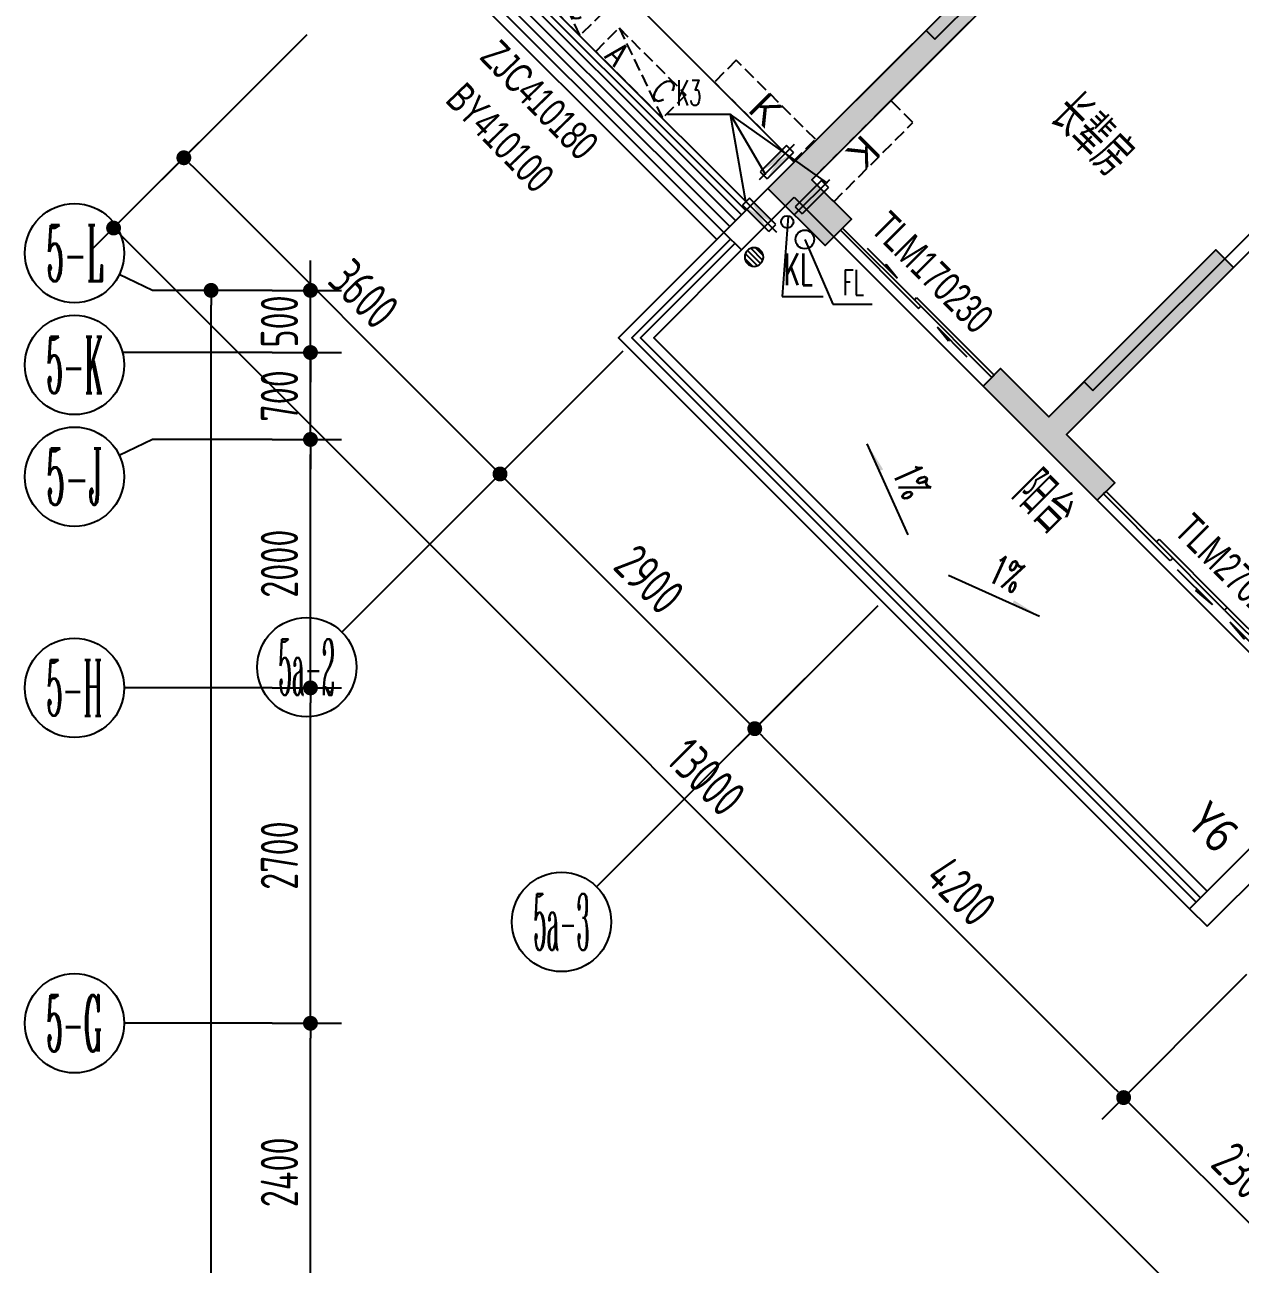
# Model space of a CAD drawing. Header units: millimetres. Extents: x -235126 to 312941, y -228449 to 114042.
# Drawn here: x -117237 to -107452, y -142876 to -132898 of the extents above; entities that cross this region are included whole.
import ezdxf
from ezdxf.enums import TextEntityAlignment as Align
from ezdxf.lldxf.tags import DXFTag

# ---------------------------------------------------------------- set-up
doc = ezdxf.new("R2010")
doc.units = ezdxf.units.MM
doc.header["$LTSCALE"] = 800
doc.linetypes.add('DASH', pattern=[0.35, 0.25, -0.1])
doc.layers.get('DEFPOINTS').update_dxf_attribs({"color": 250})
for name, color, linetype in [('_WALL', 6, 'Continuous'), ('_景森-地漏', 7, 'Continuous'), ('_景森-废水立管', 4, 'Continuous'), ('_景森-空调冷凝立管', 116, 'Continuous'), ('AXIS', 3, 'Continuous'), ('AXIS_TEXT', 7, 'Continuous'), ('DIM_LEAD', 3, 'Continuous'), ('f景森a-房名', 61, 'Continuous'), ('f景森a-符号', 125, 'Continuous'), ('j景森a-金属挂石', 30, 'Continuous'), ('k景森a-看线', 1, 'Continuous'), ('k景森a-空调', 15, 'Continuous'), ('l景森a-栏杆', 54, 'Continuous'), ('m景森a-门窗', 2, 'Continuous'), ('m景森a-门窗编号', 51, 'Continuous'), ('PUB_TEXT', 7, 'Continuous'), ('s景森a-索引', 123, 'Continuous'), ('TEXT', 7, 'Continuous'), ('t景森a-砼', 6, 'Continuous'), ('WALL', 4, 'Continuous'), ('WINDOW', 2, 'Continuous'), ('暖通意见', 90, 'Continuous'), ('留孔', 1, 'Continuous')]:
    doc.layers.add(name, color=color, linetype=linetype)
doc.styles.add('_TCH_AXIS', font='COMPLEX', dxfattribs={"width": 0.8, "bigfont": 'HZTXT'})
doc.styles.add('_TCH_DIM', font='TXT', dxfattribs={"width": 0.65, "bigfont": 'HZTXT'})
doc.styles.add('COMPLEX', font='COMPLEX')
doc.styles.add('DIM_FONT', font='simplex_.ttf', dxfattribs={"width": 0.7, "bigfont": 'GBCBIG'})
doc.styles.get("Standard").update_dxf_attribs({"font": 'arial.ttf'})
doc.styles.add('TSSD_REIN_T3', font='TSSDENG', dxfattribs={"width": 0.7, "bigfont": 'HZTXT'})
doc.styles.add('景森-黑体', font='')
doc.styles.add('景森尺寸字体', font='景森细字型.SHX', dxfattribs={"width": 0.7, "bigfont": '景森汉字.shx'})
doc.styles.add('景森细字体', font='景森细字型.SHX', dxfattribs={"width": 0.85, "bigfont": '景森汉字.shx'})
doc.styles.get('景森-黑体').set_extended_font_data('Microsoft YaHei')
tags = doc.linetypes.add('HIDDEN2', pattern=[0.1875, 0.125, -0.0625]).pattern_tags.tags
tags[6:7] = [DXFTag(74, 4), DXFTag(75, 0), DXFTag(340, '0'), DXFTag(46, 1.0), DXFTag(50, 0.0), DXFTag(44, 0.0), DXFTag(45, 0.0)]
tags[4:5] = [DXFTag(74, 4), DXFTag(75, 0), DXFTag(340, '0'), DXFTag(46, 1.0), DXFTag(50, 0.0), DXFTag(44, 0.0), DXFTag(45, 0.0)]
doc.dimstyles.new('_TCH_ARCH&&100', dxfattribs={"dimtxt": 300, "dimasz": 120, "dimexe": 250, "dimexo": 0, "dimgap": 100, "dimtad": 1, "dimdec": 0, "dimzin": 0, "dimdsep": 46, "dimtxsty": 'TSSD_REIN_T3', "dimblk": 'DOT', "dimcen": 0.09, "dimclrt": 7, "dimazin": 2, "dimtfac": 1, "dimtdec": 0, "dimtix": 1, "dimtmove": 2, "dimatfit": 3, "dimtolj": 1, "dimtzin": 0, "dimarcsym": 0})

# ---------------------------------------------------------------- blocks, each defined once
blk = doc.blocks.new('景森门窗编号01')
at = {"layer": 'm景森a-门窗编号', "style": '景森尺寸字体', "width": 0.7}
blk.add_attdef('门窗编号', text='', height=2.4, dxfattribs=at).set_placement((0, 0), align=Align.MIDDLE)
blk = doc.blocks.new('dilou')
at = {"color": 7, "linetype": 'Continuous'}
for p, q in [((-148, 25), (-25, 148)), ((-140, -54), (54, 140)), ((-106, -106), (106, 106)), ((-54, -140), (140, 54)), ((25, -148), (148, -25))]:
    blk.add_line(p, q, dxfattribs=at)
blk.add_circle((0, 0), 150, dxfattribs=at)
blk = doc.blocks.new('A$C6474651F')
at = {"layer": '留孔'}
blk.add_line((40, 0), (40, 400), dxfattribs=at)
at = {"layer": '留孔', "linetype": 'HIDDEN2', "ltscale": 0.5}
for p, q in [((0, 50), (0, 350)), ((0, 350), (80, 350)), ((80, 50), (80, 350)), ((80, 50), (0, 50))]:
    blk.add_line(p, q, dxfattribs=at)
blk.add_solid([(80, 50), (80, 350), (0, 350), (0, 50)], dxfattribs=at)
blk = doc.blocks.new('景森-挂式空调-01')
at = {"layer": 'k景森a-空调', "linetype": 'DASH', "ltscale": 0.5}
blk.add_lwpolyline([(-550, 0), (-550, 250), (350, 250), (350, 0)], close=True, dxfattribs=at)
at = {"layer": 'k景森a-空调', "text_generation_flag": 4}
blk.add_text('K', height=225, rotation=180, dxfattribs=at).set_placement((4.6, 23.7))
blk = doc.blocks.new('rgg')
at = {"layer": '暖通意见', "linetype": 'DASH', "ltscale": 0.5}
blk.add_line((0, 267), (760, 0), dxfattribs=at)
blk.add_lwpolyline([(0, 0), (0, 267), (760, 267), (760, 0)], close=True, dxfattribs=at)
at = {"layer": '暖通意见', "style": 'DIM_FONT', "width": 0.8}
for s, p in [('A', (197.2, 109.7)), ('C', (679.8, 162.5))]:
    blk.add_text(s, height=192, dxfattribs=at).set_placement(p, align=Align.MIDDLE_RIGHT)
blk = doc.blocks.new('$DorLib2D$00000131')
at = {"color": 0, "linetype": 'Continuous'}
for p, q in [((0.15, 0.125), (0.2319, 0.1973)), ((0.2319, 0.1973), (0.2319, 0.125)), ((-0.5, 0.125), (-0.5, 0)), ((0.0192, 0.125), (-0.5, 0.125)), ((0.0192, 0), (0.0192, 0.125)), ((0.35, 0.125), (0.15, 0.125)), ((-0.5, 0), (0.0192, 0)), ((-0.024, 0), (0.5, 0)), ((-0.024, -0.125), (-0.024, 0)), ((0.5, 0), (0.5, -0.125)), ((-0.35, -0.125), (-0.15, -0.125)), ((-0.2319, -0.1973), (-0.2319, -0.125)), ((-0.15, -0.125), (-0.2319, -0.1973)), ((0.5, -0.125), (-0.024, -0.125))]:
    blk.add_line(p, q, dxfattribs=at)
blk = doc.blocks.new('$DorLib2D$00000138')
at = {"color": 0, "linetype": 'Continuous'}
for p, q in [((-0.2875, 0), (-0.2875, 0.1538)), ((-0.2875, 0.1538), (0, 0.1538)), ((0, 0.1538), (0, 0)), ((0.2875, 0.1538), (0, 0.1538)), ((0.2875, 0), (0.2875, 0.1538)), ((-0.5, -0.1399), (-0.5, 0)), ((-0.5, 0), (-0.2187, 0)), ((0, 0), (-0.2875, 0)), ((-0.2187, 0), (-0.2187, -0.1399)), ((0, 0), (0.2875, 0)), ((0.2187, 0), (0.2187, -0.1399)), ((0.5, 0), (0.2187, 0)), ((0.5, 0), (0.5, -0.1946)), ((0.5, -0.1399), (0.5, 0)), ((-0.2187, -0.1399), (-0.5, -0.1399)), ((0.2187, -0.1399), (0.5, -0.1399)), ((-0.1857, -0.186), (-0.037, -0.186)), ((-0.037, -0.186), (-0.1019, -0.2583)), ((-0.1019, -0.2583), (-0.1019, -0.186)), ((0.1857, -0.186), (0.037, -0.186)), ((0.037, -0.186), (0.1019, -0.2583)), ((0.1019, -0.2583), (0.1019, -0.186))]:
    blk.add_line(p, q, dxfattribs=at)
blk = doc.blocks.new('1T4标准层墙柱布置图')
at = {"layer": 't景森a-砼'}
h = blk.add_hatch(color=8, dxfattribs=at)
h.dxf.hatch_style = 1
h.paths.add_polyline_path([(-126240.1, -13402.6), (-126440.1, -13402.6), (-126440.1, -15602.6), (-125740.1, -15602.6), (-125740.1, -15402.6), (-126240.1, -15402.6)])
h.paths.add_polyline_path([(-130240.1, -12502.6), (-130440.1, -12502.6), (-130440.1, -15602.6), (-129840.1, -15602.6), (-129840.1, -15402.6), (-130240.1, -15402.6)])
h.paths.add_polyline_path([(-147679.8, 2427.2), (-147467.7, 2215.1), (-149589, 93.8), (-149730.4, 235.2), (-148174.8, 1790.8), (-148245.5, 1861.5)])
h.paths.add_polyline_path([(-140608.8, -8886.5), (-138628.9, -6906.6), (-139053.1, -6482.3), (-138911.7, -6340.9), (-138346, -6906.6), (-139142, -7702.6), (-134260.1, -7702.6), (-134260.1, -7902.6), (-139342, -7902.6), (-140467.4, -9027.9)])
h.paths.add_polyline_path([(-141640.1, -10117.9), (-142022.9, -9735), (-142164.4, -9876.4), (-141881.5, -10159.3), (-142871.5, -11149.3), (-142730.1, -11290.7), (-141940.1, -10500.7), (-141640.1, -10500.7)])
h.paths.add_polyline_path([(-135040.1, -26302.6), (-135040.1, -24102.6), (-135240.1, -24102.6), (-135240.1, -25602.6), (-135340.1, -25602.6), (-135340.1, -26302.6)])
h.paths.add_polyline_path([(-148440.1, -26302.6), (-148440.1, -24102.6), (-148240.1, -24102.6), (-148240.1, -25602.6), (-148140.1, -25602.6), (-148140.1, -26302.6)])
h.paths.add_polyline_path([(-141840.1, -14902.6), (-141640.1, -14902.6), (-141640.1, -15702.6), (-146140.1, -15702.6), (-146140.1, -15502.6), (-141840.1, -15502.6)])
h.paths.add_polyline_path([(-145063.5, -47.6), (-144639.2, -471.9), (-144851.4, -684), (-145134.2, -401.2), (-147114.1, -2381.1), (-147255.5, -2239.7)])
h.paths.add_polyline_path([(-138040.1, -17302.6), (-138040.1, -20452.6), (-137840.1, -20452.6), (-137840.1, -17502.6), (-137340.1, -17502.6), (-137340.1, -17302.6)])
h.paths.add_polyline_path([(-133790.1, -17502.6), (-136540.1, -17502.6), (-136540.1, -17302.6), (-133790.1, -17302.6)])
h.paths.add_polyline_path([(-131640.1, -26302.6), (-131640.1, -23052.6), (-131440.1, -23052.6), (-131440.1, -25502.6), (-131340.1, -25502.6), (-131340.1, -26302.6)])
h.paths.add_polyline_path([(-153760.9, -4078.2), (-153973, -3866), (-153407.4, -3300.3), (-153336.6, -3371), (-150508.2, -542.6), (-150366.8, -684)])
h.paths.add_polyline_path([(-149765.8, -8073.3), (-148846.5, -8992.6), (-148705.1, -8851.1), (-149094, -8462.2), (-147750.5, -7118.7), (-147891.9, -6977.3), (-149235.4, -8320.8), (-149624.3, -7931.9)])
h.paths.add_polyline_path([(-133990.1, -19152.6), (-133990.1, -20452.6), (-133790.1, -20452.6), (-133790.1, -19352.6), (-133190.1, -19352.6), (-133190.1, -19152.6)])
h.paths.add_polyline_path([(-142447.2, -2805.4), (-141740.1, -3512.5), (-141881.5, -3653.9), (-142164.4, -3371.1), (-144144.3, -5351), (-144285.7, -5209.5), (-142305.8, -3229.6), (-142588.6, -2946.8)])
h.paths.add_polyline_path([(-149164.7, -4148.9), (-151498.2, -6482.3), (-151038.5, -6941.9), (-150826.4, -6729.8), (-151144.6, -6411.6), (-149023.3, -4290.3)])
h.paths.add_polyline_path([(-132740.1, -7302.6), (-131990.1, -7302.6), (-131990.1, -7502.6), (-132540.1, -7502.6), (-132540.1, -10602.6), (-132740.1, -10602.6)])
h.paths.add_polyline_path([(-132340.1, -13302.6), (-132740.1, -13302.6), (-132740.1, -12502.6), (-132340.1, -12502.6)])
h.paths.add_polyline_path([(-142240.1, -25202.6), (-141240.1, -25202.6), (-141240.1, -25002.6), (-141640.1, -25002.6), (-141640.1, -23052.6), (-141840.1, -23052.6), (-141840.1, -25002.6), (-142240.1, -25002.6)])
h.paths.add_polyline_path([(-137840.1, -25202.6), (-137840.1, -23052.6), (-138040.1, -23052.6), (-138040.1, -25002.6), (-138540.1, -25002.6), (-138540.1, -25202.6)])
h.paths.add_polyline_path([(-145640.1, -25202.6), (-145640.1, -23052.6), (-145440.1, -23052.6), (-145440.1, -25002.6), (-144940.1, -25002.6), (-144940.1, -25202.6)])
h.paths.add_polyline_path([(-151840.1, -26302.6), (-151840.1, -23052.6), (-152040.1, -23052.6), (-152040.1, -25502.6), (-152140.1, -25502.6), (-152140.1, -26302.6)])
h.paths.add_polyline_path([(-146265.6, -11573.5), (-143225, -8532.9), (-143366.4, -8391.5), (-146265.6, -11290.7), (-146795.9, -10760.3), (-146937.3, -10901.7)])
h.paths.add_polyline_path([(-127240.1, -7302.6), (-127240.1, -10602.6), (-127440.1, -10602.6), (-127440.1, -7502.6), (-127940.1, -7502.6), (-127940.1, -7302.6)])
h.paths.add_polyline_path([(-149440.1, -21552.6), (-152040.1, -21552.6), (-152040.1, -22102.6), (-151840.1, -22102.6), (-151840.1, -21752.6), (-149440.1, -21752.6)])
h.paths.add_polyline_path([(-134260.1, -10602.6), (-138820.1, -10602.6), (-138820.1, -10402.6), (-134260.1, -10402.6)])
h.paths.add_polyline_path([(-149690.1, -17502.6), (-146940.1, -17502.6), (-146940.1, -17302.6), (-149690.1, -17302.6)])
h.paths.add_polyline_path([(-149490.1, -19152.6), (-149490.1, -20452.6), (-149690.1, -20452.6), (-149690.1, -19352.6), (-150290.1, -19352.6), (-150290.1, -19152.6)])
h.paths.add_polyline_path([(-131440.1, -22102.6), (-131440.1, -21552.6), (-134040.1, -21552.6), (-134040.1, -21752.6), (-131640.1, -21752.6), (-131640.1, -22102.6)])
h.paths.add_polyline_path([(-123940.1, -15402.6), (-123940.1, -15602.6), (-123440.1, -15602.6), (-123440.1, -13902.6), (-123640.1, -13902.6), (-123640.1, -15402.6)])
h.paths.add_polyline_path([(-145440.1, -17302.6), (-145440.1, -20452.6), (-145640.1, -20452.6), (-145640.1, -17502.6), (-146140.1, -17502.6), (-146140.1, -17302.6)])
h.paths.add_polyline_path([(-139440.1, -15702.6), (-134640.1, -15702.6), (-134640.1, -13102.6), (-135340.1, -13102.6), (-135340.1, -13302.6), (-134840.1, -13302.6), (-134840.1, -15502.6), (-139240.1, -15502.6), (-139240.1, -13302.6), (-138740.1, -13302.6), (-138740.1, -13102.6), (-139440.1, -13102.6)])
h.paths.add_polyline_path([(-119840.1, -8402.6), (-120440.1, -8402.6), (-120440.1, -8602.6), (-120040.1, -8602.6), (-120040.1, -10602.6), (-119840.1, -10602.6)])
h.paths.add_polyline_path([(-122140.1, -7302.6), (-122440.1, -7302.6), (-122440.1, -10602.6), (-122240.1, -10602.6), (-122240.1, -8102.6), (-122140.1, -8102.6)])
h.paths.add_polyline_path([(-119840.1, -11702.6), (-120040.1, -11702.6), (-120040.1, -15002.6), (-119840.1, -15002.6)])
at = {"layer": '_WALL', "linetype": 'ByBlock'}
for points in [[(-149164.7, -4148.9), (-151498.2, -6482.3), (-151038.5, -6941.9), (-150826.4, -6729.8), (-151144.6, -6411.6), (-149023.3, -4290.3), (-149164.7, -4148.9)], [(-149765.8, -8073.3), (-148846.5, -8992.6), (-148705.1, -8851.1), (-149094, -8462.2), (-147750.5, -7118.7), (-147891.9, -6977.3), (-149235.4, -8320.8), (-149624.3, -7931.9), (-149765.8, -8073.3)]]:
    blk.add_lwpolyline(points, dxfattribs=at)
blk = doc.blocks.new('_AXISO')
blk.add_circle((0, 0), 0.5)
at = {"layer": 'AXIS_TEXT', "style": 'COMPLEX', "width": 1.041667}
blk.add_attdef('A', text='', height=0.56, dxfattribs=at).set_placement((-0.25, -0.28), (0.25, -0.28), align=Align.FIT)
blk = doc.blocks.new('_Dot')
at = {"color": 0, "linetype": 'ByBlock', "lineweight": -2}
blk.add_line((-0.5, 0), (-1, 0), dxfattribs=at)
at = {"color": 0, "linetype": 'ByBlock', "const_width": 0.5}
blk.add_lwpolyline([(-0.25, 0, 1), (0.25, 0, 1)], format="xyb", close=True, dxfattribs=at)
blk = doc.blocks.new('*D291')
at = {"layer": 'AXIS', "color": 0, "lineweight": -2, "transparency": 16777216}
for p, q in [((-114966.8, -132978.9), (-116699.3, -134711.3)), ((-116437.6, -134619.4), (-107414.9, -143642.1)), ((-105774.5, -142171.3), (-107506.9, -143903.7))]:
    blk.add_line(p, q, dxfattribs=at)
at = {"layer": 'DEFPOINTS', "color": 0, "transparency": 16777216}
for p in [(-114966.8, -132978.9), (-105774.5, -142171.3), (-107330.1, -143726.9)]:
    blk.add_point(p, dxfattribs=at)
at = {"layer": 'AXIS', "color": 0, "lineweight": -2, "transparency": 16777216, "xscale": 120, "yscale": 120, "zscale": 120}
for p, rotation in [((-116522.5, -134534.5), 134.9999804356231), ((-107330.1, -143726.9), 314.9999804356231)]:
    blk.add_blockref('_Dot', p, dxfattribs=dict(at, rotation=rotation))
at = {"layer": 'AXIS', "color": 7, "transparency": 16777216, "insert": (-111749.5, -138953.9), "char_height": 300, "attachment_point": 5, "rotation": 314.99998, "style": 'TSSD_REIN_T3'}
blk.add_mtext('\\A1;13000', dxfattribs=at)
blk = doc.blocks.new('*D292')
at = {"layer": 'AXIS', "color": 0, "lineweight": -2, "transparency": 16777216}
for p, q in [((-114966.8, -132978.9), (-116133.6, -134145.6)), ((-115871.9, -134053.7), (-113496.1, -136429.6)), ((-112421.3, -135524.5), (-113588, -136691.2))]:
    blk.add_line(p, q, dxfattribs=at)
at = {"layer": 'DEFPOINTS', "color": 0, "transparency": 16777216}
for p in [(-114966.8, -132978.9), (-112421.3, -135524.5), (-113411.2, -136514.4)]:
    blk.add_point(p, dxfattribs=at)
at = {"layer": 'AXIS', "color": 0, "lineweight": -2, "transparency": 16777216, "xscale": 120, "yscale": 120, "zscale": 120}
for p, rotation in [((-115956.8, -133968.8), 134.9999804356224), ((-113411.2, -136514.4), 314.9999804356224)]:
    blk.add_blockref('_Dot', p, dxfattribs=dict(at, rotation=rotation))
at = {"layer": 'AXIS', "color": 7, "transparency": 16777216, "insert": (-114507.2, -135064.8), "char_height": 300, "attachment_point": 5, "rotation": 314.99998, "style": 'TSSD_REIN_T3'}
blk.add_mtext('\\A1;3600', dxfattribs=at)
blk = doc.blocks.new('*D293')
at = {"layer": 'AXIS', "color": 0, "lineweight": -2, "transparency": 16777216}
for p, q in [((-112421.3, -135524.5), (-113588, -136691.2)), ((-113326.4, -136599.3), (-111445.5, -138480.2)), ((-110370.7, -137575.1), (-111537.4, -138741.8))]:
    blk.add_line(p, q, dxfattribs=at)
at = {"layer": 'DEFPOINTS', "color": 0, "transparency": 16777216}
for p in [(-112421.3, -135524.5), (-110370.7, -137575.1), (-111360.6, -138565)]:
    blk.add_point(p, dxfattribs=at)
at = {"layer": 'AXIS', "color": 0, "lineweight": -2, "transparency": 16777216, "xscale": 120, "yscale": 120, "zscale": 120}
for p, rotation in [((-113411.2, -136514.4), 134.9999804356247), ((-111360.6, -138565), 314.9999804356247)]:
    blk.add_blockref('_Dot', p, dxfattribs=dict(at, rotation=rotation))
at = {"layer": 'AXIS', "color": 7, "transparency": 16777216, "insert": (-112209.1, -137362.9), "char_height": 300, "attachment_point": 5, "rotation": 314.99998, "style": 'TSSD_REIN_T3'}
blk.add_mtext('\\A1;2900', dxfattribs=at)
blk = doc.blocks.new('*D294')
at = {"layer": 'AXIS', "color": 0, "lineweight": -2, "transparency": 16777216}
for p, q in [((-110370.7, -137575.1), (-111537.4, -138741.8)), ((-111275.8, -138649.9), (-108475.6, -141450)), ((-107400.8, -140544.9), (-108567.5, -141711.7))]:
    blk.add_line(p, q, dxfattribs=at)
at = {"layer": 'DEFPOINTS', "color": 0, "transparency": 16777216}
for p in [(-110370.7, -137575.1), (-107400.8, -140544.9), (-108390.8, -141534.9)]:
    blk.add_point(p, dxfattribs=at)
at = {"layer": 'AXIS', "color": 0, "lineweight": -2, "transparency": 16777216, "xscale": 120, "yscale": 120, "zscale": 120}
for p, rotation in [((-111360.6, -138565), 134.9999804356241), ((-108390.8, -141534.9), 314.9999804356241)]:
    blk.add_blockref('_Dot', p, dxfattribs=dict(at, rotation=rotation))
at = {"layer": 'AXIS', "color": 7, "transparency": 16777216, "insert": (-109698.9, -139873.2), "char_height": 300, "attachment_point": 5, "rotation": 314.99998, "style": 'TSSD_REIN_T3'}
blk.add_mtext('\\A1;4200', dxfattribs=at)
blk = doc.blocks.new('*D295')
at = {"layer": 'AXIS', "color": 0, "lineweight": -2, "transparency": 16777216}
for p, q in [((-107400.8, -140544.9), (-108567.5, -141711.7)), ((-108305.9, -141619.7), (-106849.3, -143076.4)), ((-105774.5, -142171.3), (-106941.2, -143338))]:
    blk.add_line(p, q, dxfattribs=at)
at = {"layer": 'DEFPOINTS', "color": 0, "transparency": 16777216}
for p in [(-107400.8, -140544.9), (-105774.5, -142171.3), (-106764.4, -143161.2)]:
    blk.add_point(p, dxfattribs=at)
at = {"layer": 'AXIS', "color": 0, "lineweight": -2, "transparency": 16777216, "xscale": 120, "yscale": 120, "zscale": 120}
for p, rotation in [((-108390.8, -141534.9), 134.9999804356223), ((-106764.4, -143161.2), 314.9999804356223)]:
    blk.add_blockref('_Dot', p, dxfattribs=dict(at, rotation=rotation))
at = {"layer": 'AXIS', "color": 7, "transparency": 16777216, "insert": (-107400.8, -142171.3), "char_height": 300, "attachment_point": 5, "rotation": 314.99998, "style": 'TSSD_REIN_T3'}
blk.add_mtext('\\A1;2300', dxfattribs=at)
blk = doc.blocks.new('*D301')
at = {"layer": 'AXIS', "color": 0, "lineweight": -2, "transparency": 16777216}
for p, q in [((-115246.5, -135036.6), (-115987.3, -135036.6)), ((-115737.3, -153916.6), (-115737.3, -135156.6)), ((-115246.5, -154036.6), (-115987.3, -154036.6))]:
    blk.add_line(p, q, dxfattribs=at)
at = {"layer": 'DEFPOINTS', "color": 0, "transparency": 16777216}
for p in [(-115737.3, -135036.6), (-115246.5, -135036.6), (-115246.5, -154036.6)]:
    blk.add_point(p, dxfattribs=at)
at = {"layer": 'AXIS', "color": 0, "lineweight": -2, "transparency": 16777216, "xscale": 120, "yscale": 120, "zscale": 120}
for p, rotation in [((-115737.3, -135036.6), 90), ((-115737.3, -154036.6), 270)]:
    blk.add_blockref('_Dot', p, dxfattribs=dict(at, rotation=rotation))
at = {"layer": 'AXIS', "color": 7, "transparency": 16777216, "insert": (-115987.3, -144536.6), "char_height": 300, "attachment_point": 5, "rotation": 90, "style": 'TSSD_REIN_T3'}
blk.add_mtext('\\A1;19000', dxfattribs=at)
blk = doc.blocks.new('*D307')
at = {"layer": 'AXIS', "color": 0, "lineweight": -2, "transparency": 16777216}
for p, q in [((-115246.5, -140936.6), (-114687.3, -140936.6)), ((-114937.3, -143216.6), (-114937.3, -141056.6)), ((-115246.5, -143336.6), (-114687.3, -143336.6))]:
    blk.add_line(p, q, dxfattribs=at)
at = {"layer": 'DEFPOINTS', "color": 0, "transparency": 16777216}
for p in [(-115246.5, -140936.6), (-114937.3, -140936.6), (-115246.5, -143336.6)]:
    blk.add_point(p, dxfattribs=at)
at = {"layer": 'AXIS', "color": 0, "lineweight": -2, "transparency": 16777216, "xscale": 120, "yscale": 120, "zscale": 120}
for p, rotation in [((-114937.3, -140936.6), 90), ((-114937.3, -143336.6), 270)]:
    blk.add_blockref('_Dot', p, dxfattribs=dict(at, rotation=rotation))
at = {"layer": 'AXIS', "color": 7, "transparency": 16777216, "insert": (-115187.3, -142136.6), "char_height": 300, "attachment_point": 5, "rotation": 90, "style": 'TSSD_REIN_T3'}
blk.add_mtext('\\A1;2400', dxfattribs=at)
blk = doc.blocks.new('*D308')
at = {"layer": 'AXIS', "color": 0, "lineweight": -2, "transparency": 16777216}
for p, q in [((-115246.5, -138236.6), (-114687.3, -138236.6)), ((-114937.3, -140816.6), (-114937.3, -138356.6)), ((-115246.5, -140936.6), (-114687.3, -140936.6))]:
    blk.add_line(p, q, dxfattribs=at)
at = {"layer": 'DEFPOINTS', "color": 0, "transparency": 16777216}
for p in [(-115246.5, -138236.6), (-114937.3, -138236.6), (-115246.5, -140936.6)]:
    blk.add_point(p, dxfattribs=at)
at = {"layer": 'AXIS', "color": 0, "lineweight": -2, "transparency": 16777216, "xscale": 120, "yscale": 120, "zscale": 120}
for p, rotation in [((-114937.3, -138236.6), 90), ((-114937.3, -140936.6), 270)]:
    blk.add_blockref('_Dot', p, dxfattribs=dict(at, rotation=rotation))
at = {"layer": 'AXIS', "color": 7, "transparency": 16777216, "insert": (-115187.3, -139586.6), "char_height": 300, "attachment_point": 5, "rotation": 90, "style": 'TSSD_REIN_T3'}
blk.add_mtext('\\A1;2700', dxfattribs=at)
blk = doc.blocks.new('*D309')
at = {"layer": 'AXIS', "color": 0, "lineweight": -2, "transparency": 16777216}
for p, q in [((-115246.5, -136236.6), (-114687.3, -136236.6)), ((-114937.3, -138116.6), (-114937.3, -136356.6)), ((-115246.5, -138236.6), (-114687.3, -138236.6))]:
    blk.add_line(p, q, dxfattribs=at)
at = {"layer": 'DEFPOINTS', "color": 0, "transparency": 16777216}
for p in [(-115246.5, -136236.6), (-114937.3, -136236.6), (-115246.5, -138236.6)]:
    blk.add_point(p, dxfattribs=at)
at = {"layer": 'AXIS', "color": 0, "lineweight": -2, "transparency": 16777216, "xscale": 120, "yscale": 120, "zscale": 120}
for p, rotation in [((-114937.3, -136236.6), 90), ((-114937.3, -138236.6), 270)]:
    blk.add_blockref('_Dot', p, dxfattribs=dict(at, rotation=rotation))
at = {"layer": 'AXIS', "color": 7, "transparency": 16777216, "insert": (-115187.3, -137236.6), "char_height": 300, "attachment_point": 5, "rotation": 90, "style": 'TSSD_REIN_T3'}
blk.add_mtext('\\A1;2000', dxfattribs=at)
blk = doc.blocks.new('*D310')
at = {"layer": 'AXIS', "color": 0, "lineweight": -2, "transparency": 16777216}
for p, q in [((-114937.3, -135416.6), (-114937.3, -135296.6)), ((-115246.5, -135536.6), (-114687.3, -135536.6)), ((-114937.3, -136236.6), (-114937.3, -135536.6)), ((-115246.5, -136236.6), (-114687.3, -136236.6)), ((-114937.3, -136356.6), (-114937.3, -136476.6))]:
    blk.add_line(p, q, dxfattribs=at)
at = {"layer": 'DEFPOINTS', "color": 0, "transparency": 16777216}
for p in [(-115246.5, -135536.6), (-114937.3, -135536.6), (-115246.5, -136236.6)]:
    blk.add_point(p, dxfattribs=at)
at = {"layer": 'AXIS', "color": 0, "lineweight": -2, "transparency": 16777216, "xscale": 120, "yscale": 120, "zscale": 120}
for p, rotation in [((-114937.3, -135536.6), 270), ((-114937.3, -136236.6), 90)]:
    blk.add_blockref('_Dot', p, dxfattribs=dict(at, rotation=rotation))
at = {"layer": 'AXIS', "color": 7, "transparency": 16777216, "insert": (-115187.3, -135886.6), "char_height": 300, "attachment_point": 5, "rotation": 90, "style": 'TSSD_REIN_T3'}
blk.add_mtext('\\A1;700', dxfattribs=at)
blk = doc.blocks.new('*D311')
at = {"layer": 'AXIS', "color": 0, "lineweight": -2, "transparency": 16777216}
for p, q in [((-114937.3, -134916.6), (-114937.3, -134796.6)), ((-115246.5, -135036.6), (-114687.3, -135036.6)), ((-114937.3, -135536.6), (-114937.3, -135036.6)), ((-115246.5, -135536.6), (-114687.3, -135536.6)), ((-114937.3, -135656.6), (-114937.3, -135776.6))]:
    blk.add_line(p, q, dxfattribs=at)
at = {"layer": 'DEFPOINTS', "color": 0, "transparency": 16777216}
for p in [(-115246.5, -135036.6), (-114937.3, -135036.6), (-115246.5, -135536.6)]:
    blk.add_point(p, dxfattribs=at)
at = {"layer": 'AXIS', "color": 0, "lineweight": -2, "transparency": 16777216, "xscale": 120, "yscale": 120, "zscale": 120}
for p, rotation in [((-114937.3, -135036.6), 270), ((-114937.3, -135536.6), 90)]:
    blk.add_blockref('_Dot', p, dxfattribs=dict(at, rotation=rotation))
at = {"layer": 'AXIS', "color": 7, "transparency": 16777216, "insert": (-115187.3, -135286.6), "char_height": 300, "attachment_point": 5, "rotation": 90, "style": 'TSSD_REIN_T3'}
blk.add_mtext('\\A1;500', dxfattribs=at)

msp = doc.modelspace()

# ---------------------------------------------------------------- hatches: boundary and pattern name
at = {"layer": 'f景森a-符号'}
for points in [[(-110454.9, -136272.1), (-110356.3, -136490.9), (-110327.1, -136477.7)], [(-109067.6, -137659.4), (-109286.4, -137560.7), (-109273.3, -137531.6)]]:
    msp.add_hatch(color=256, dxfattribs=at).paths.add_polyline_path(points)

# ---------------------------------------------------------------- linework, layer by layer
at = {"layer": '_景森-废水立管'}
msp.add_circle((-110957.6, -134626.4, 0), 75, dxfattribs=at)
at = {"layer": '_景森-空调冷凝立管'}
msp.add_circle((-111099, -134485), 50, dxfattribs=at)
at = {"layer": 'AXIS'}
for p, q in [((-116208, -135036.6), (-116476.3, -134908.7)), ((-115246.5, -135036.6), (-116208, -135036.6)), ((-115246.5, -135536.6), (-116450, -135536.6)), ((-112421.3, -135524.5), (-114684, -137787.2)), ((-116208, -136236.6), (-116476.3, -136364.4)), ((-115246.5, -136236.6), (-116208, -136236.6)), ((-110370.7, -137575.1), (-112633.4, -139837.8)), ((-115246.5, -138236.6), (-116437.3, -138236.6)), ((-115246.5, -140936.6), (-116437.3, -140936.6))]:
    msp.add_line(p, q, dxfattribs=at)
at = {"layer": 'DIM_LEAD'}
for p, q in [((-111090.9, -134442.5), (-111138.9, -135085.2)), ((-111138.9, -135085.2), (-110810, -135085.2))]:
    msp.add_line(p, q, dxfattribs=at)
at = {"layer": 'f景森a-符号'}
for points in [[(-110124.7, -137004.7), (-110454.9, -136272.1)], [(-109800.3, -137329.1), (-109067.6, -137659.4)]]:
    msp.add_lwpolyline(points, dxfattribs=at)
at = {"layer": 'j景森a-金属挂石'}
msp.add_lwpolyline([(-113715.3, -131614.2), (-114196.1, -132095), (-111664.7, -134626.4)], dxfattribs=at)
at = {"layer": 'k景森a-看线'}
for points in [[(-111608.1, -134569.9), (-112456.6, -135418.4), (-107860.4, -140014.6)], [(-111466.7, -134711.3), (-112173.8, -135418.4), (-107719, -139873.2)]]:
    msp.add_lwpolyline(points, dxfattribs=at)
at = {"layer": 'l景森a-栏杆'}
for points in [[(-113481.9, -131776.8), (-113411.2, -131847.5), (-113658.7, -132095), (-111396, -134357.7)], [(-113517.3, -131812.2), (-113481.9, -131847.5), (-113729.4, -132095), (-111431.3, -134393.1)], [(-111555.1, -134622.9), (-112350.6, -135418.4), (-107807.4, -139961.6)], [(-111519.7, -134658.3), (-112279.8, -135418.4), (-107772, -139926.2)]]:
    msp.add_lwpolyline(points, dxfattribs=at)
at = {"layer": 'm景森a-门窗'}
for p, q in [((-111042.4, -134004.2), (-113375.9, -131670.7)), ((-110724.2, -134605.2, 0), (-109522.1, -135807.3, 0)), ((-108602.9, -136726.5), (-106693.7, -138635.7))]:
    msp.add_line(p, q, dxfattribs=at)
at = {"layer": 's景森a-索引'}
for p, q in [((-111555.2, -133619.9), (-112064.1, -133619.9)), ((-111276.8, -134097.2), (-111555.2, -133619.9)), ((-111431.3, -134322.4), (-111555.2, -133619.9)), ((-110781.8, -134167.9), (-111555.2, -133619.9)), ((-110957.6, -134626.4), (-110732.1, -135147)), ((-110732.1, -135147), (-110415.8, -135147))]:
    msp.add_line(p, q, dxfattribs=at)
at = {"layer": 's景森a-索引', "const_width": 10.7}
for points in [[(-111274.1, -134101.8, 1), (-111279.5, -134092.5, 1)], [(-110777.5, -134170.9, 1), (-110786.2, -134164.8, 1)], [(-111430.4, -134327.6, 1), (-111432.2, -134317.1, 1)]]:
    msp.add_lwpolyline(points, format="xyb", close=True, dxfattribs=at)
at = {"layer": 'WALL'}
for p, q in [((-109911, -133014.2), (-108921.1, -132024.3)), ((-109840.3, -133084.9), (-108850.4, -132095)), ((-111113.1, -134074.9), (-109981.7, -132943.5)), ((-109981.7, -132943.5), (-109911, -133014.2)), ((-108638.2, -135842.7), (-105739.1, -132943.5)), ((-108567.5, -135913.4), (-105597.7, -132943.5)), ((-110901, -134145.6), (-109840.3, -133084.9)), ((-111466.7, -134428.5), (-111113.1, -134074.9)), ((-110582.8, -134463.8), (-110901, -134145.6)), ((-111466.7, -134711.3), (-111042.4, -134287)), ((-111042.4, -134287), (-110724.2, -134605.2)), ((-111466.7, -134428.5), (-111608.1, -134569.9)), ((-110724.2, -134605.2), (-110582.8, -134463.8)), ((-111608.1, -134569.9), (-111466.7, -134711.3)), ((-109380.7, -135665.9), (-109522.1, -135807.3)), ((-108991.8, -136054.8), (-109380.7, -135665.9)), ((-108991.8, -136054.8), (-108709, -135772)), ((-108709, -135772), (-108638.2, -135842.7)), ((-109522.1, -135807.3), (-109062.5, -136266.9)), ((-108850.4, -136196.2), (-108567.5, -135913.4)), ((-108461.5, -136585.1), (-108850.4, -136196.2)), ((-109062.5, -136266.9), (-108602.9, -136726.5)), ((-108602.9, -136726.5), (-108461.5, -136585.1)), ((-107860.4, -140014.6), (-106587.6, -138741.8)), ((-107719, -140156), (-106446.2, -138883.2)), ((-107860.4, -140014.6), (-107719, -140156))]:
    msp.add_line(p, q, dxfattribs=at)
at = {"layer": 'WINDOW'}
msp.add_line((-111466.7, -134428.5), (-111608.1, -134569.9), dxfattribs=at)
for points in [[(-113658.7, -131670.7), (-114083, -132095), (-111608.1, -134569.9)], [(-113611.6, -131717.9), (-113988.7, -132095), (-111560.9, -134522.7)], [(-113564.4, -131765), (-113894.4, -132095), (-111513.8, -134475.6)], [(-113517.3, -131812.2), (-113800.1, -132095), (-111466.7, -134428.5)]]:
    msp.add_lwpolyline(points, dxfattribs=at)

# ---------------------------------------------------------------- block references
at = {"layer": '_WALL'}
msp.add_blockref('1T4标准层墙柱布置图', (40243.6, -127734), dxfattribs=at)
at = {"layer": '_景森-地漏', "xscale": -0.5, "yscale": 0.5, "zscale": 0.5}
msp.add_blockref('dilou', (-111366.1, -134767.9, 0), dxfattribs=at)
at = {"layer": 'AXIS'}
ref = msp.add_blockref('_AXISO', (-116837.3, -134736.6), dxfattribs=dict(at, xscale=800, yscale=800, zscale=800))
ref.add_attrib('A', '5-L', dxfattribs={"layer": 'AXIS_TEXT', "height": 452.55, "rotation": 360, "style": '_TCH_AXIS', "width": 0.344262}).set_placement((-117063.6, -134962.8), (-116611.1, -134962.8), align=Align.FIT)
ref = msp.add_blockref('_AXISO', (-116837.3, -135636.6), dxfattribs=dict(at, xscale=800, yscale=800, zscale=800))
ref.add_attrib('A', '5-K', dxfattribs={"layer": 'AXIS_TEXT', "height": 452.55, "rotation": 360, "style": '_TCH_AXIS', "width": 0.323077}).set_placement((-117063.6, -135862.8), (-116611.1, -135862.8), align=Align.FIT)
ref = msp.add_blockref('_AXISO', (-116837.3, -136536.6), dxfattribs=dict(at, xscale=800, yscale=800, zscale=800))
ref.add_attrib('A', '5-J', dxfattribs={"layer": 'AXIS_TEXT', "height": 452.55, "rotation": 360, "style": '_TCH_AXIS', "width": 0.368421}).set_placement((-117063.6, -136762.8), (-116611.1, -136762.8), align=Align.FIT)
ref = msp.add_blockref('_AXISO', (-114966.8, -138070), dxfattribs=dict(at, xscale=800, yscale=800, zscale=800))
ref.add_attrib('A', '5a-2', dxfattribs={"layer": 'AXIS_TEXT', "height": 452.55, "rotation": 360, "style": '_TCH_AXIS', "width": 0.2625}).set_placement((-115193.1, -138296.3), (-114740.6, -138296.3), align=Align.FIT)
ref = msp.add_blockref('_AXISO', (-116837.3, -138236.6), dxfattribs=dict(at, xscale=800, yscale=800, zscale=800))
ref.add_attrib('A', '5-H', dxfattribs={"layer": 'AXIS_TEXT', "height": 452.55, "rotation": 360, "style": '_TCH_AXIS', "width": 0.318182}).set_placement((-117063.6, -138462.8), (-116611.1, -138462.8), align=Align.FIT)
ref = msp.add_blockref('_AXISO', (-112916.2, -140120.7), dxfattribs=dict(at, xscale=800, yscale=800, zscale=800))
ref.add_attrib('A', '5a-3', dxfattribs={"layer": 'AXIS_TEXT', "height": 452.55, "style": '_TCH_AXIS', "width": 0.2625}).set_placement((-113142.5, -140346.9), (-112690, -140346.9), align=Align.FIT)
ref = msp.add_blockref('_AXISO', (-116837.3, -140936.6), dxfattribs=dict(at, xscale=800, yscale=800, zscale=800))
ref.add_attrib('A', '5-G', dxfattribs={"layer": 'AXIS_TEXT', "height": 452.55, "rotation": 360, "style": '_TCH_AXIS', "width": 0.328125}).set_placement((-117063.6, -141162.8), (-116611.1, -141162.8), align=Align.FIT)
at = {"layer": 'k景森a-空调', "rotation": 315.0000008216192}
for p in [(-113305.1, -132448.6), (-112641.1, -133112.6)]:
    msp.add_blockref('rgg', p, dxfattribs=at)
at = {"layer": 'k景森a-空调', "xscale": -1, "rotation": 315.0000008042609}
msp.add_blockref('景森-挂式空调-01', (-111438.4, -133608.2), dxfattribs=at)
at = {"layer": 'k景森a-空调', "extrusion": (0, 0, -1), "zscale": -0.9999999999999843, "rotation": 134.9999991783618}
msp.add_blockref('景森-挂式空调-01', (110512.1, -133756.7), dxfattribs=at)
at = {"layer": 'm景森a-门窗', "yscale": 200, "zscale": 200}
for name, p, xscale, rotation in [('$DorLib2D$00000131', (-110052.5, -135135.6), -1700, 315.00000082163), ('$DorLib2D$00000138', (-107577.6, -137610.4), -2700, 315.0000008216329)]:
    msp.add_blockref(name, p, dxfattribs=dict(at, xscale=xscale, rotation=rotation))
at = {"layer": 'm景森a-门窗编号', "ltscale": 2}
ref = msp.add_blockref('景森门窗编号01', (-113091, -133502.7), dxfattribs=dict(at, xscale=-100, yscale=100, zscale=100, rotation=314.12056649336))
ref.add_attrib('门窗编号', 'ZJC410180', dxfattribs={"height": 240, "rotation": 314.12057, "style": '景森尺寸字体', "width": 0.7}).set_placement((-113091, -133502.7), align=Align.MIDDLE)
ref = msp.add_blockref('景森门窗编号01', (-113409.5, -133805.7), dxfattribs=dict(at, xscale=-100, yscale=100, zscale=100, rotation=314.12056649336))
ref.add_attrib('门窗编号', 'BY410100', dxfattribs={"height": 240, "rotation": 314.12057, "style": '景森尺寸字体', "width": 0.7}).set_placement((-113409.5, -133805.7), align=Align.MIDDLE)
ref = msp.add_blockref('景森门窗编号01', (-109928.6, -134890.7), dxfattribs=dict(at, xscale=-100, yscale=100, zscale=100, rotation=315.0460944106756))
ref.add_attrib('门窗编号', 'TLM170230', dxfattribs={"height": 240, "rotation": 315.04609, "style": '景森尺寸字体', "width": 0.7}).set_placement((-109928.6, -134890.7), align=Align.MIDDLE)
ref = msp.add_blockref('景森门窗编号01', (-107486.9, -137322), dxfattribs=dict(at, xscale=-100, yscale=100, zscale=100, rotation=315.0460944106756))
ref.add_attrib('门窗编号', 'TLM270230', dxfattribs={"height": 240, "rotation": 315.04609, "style": '景森尺寸字体', "width": 0.7}).set_placement((-107486.9, -137322), align=Align.MIDDLE)
at = {"layer": 'TEXT', "xscale": -1}
for p, rotation in [((-111070.7, -133834.5), 135.0000008216288), ((-110787.8, -134117.3), 135.0000008216288), ((-111155.5, -134541.6), 45.00000082163812)]:
    msp.add_blockref('A$C6474651F', p, dxfattribs=dict(at, rotation=rotation))

# ---------------------------------------------------------------- texts
at = {"layer": 'f景森a-房名'}
for s, height, style, width, p in [('长辈房', 350, '景森细字体', 0.7, (-109013.2, -133659.7)), ('阳台', 350, '景森细字体', 0.7, (-109310.9, -136697.9)), ('Y6', 280, '景森-黑体', 0.85, (-107893.4, -139332.7))]:
    msp.add_text(s, height=height, rotation=315, dxfattribs=dict(at, style=style, width=width)).set_placement(p)
at = {"layer": 'PUB_TEXT', "style": '_TCH_DIM', "width": 0.564706}
for s, height, p in [('K3', 204, (-111992.1, -133547.9)), ('KL', 255, (-111126.2, -134995.2)), ('FL', 204, (-110652.4, -135075))]:
    msp.add_text(s, height=height, dxfattribs=at).set_placement(p)
for rotation, p in [(294.2636, (-110257.9, -136504.7)), (335.73637, (-109498.6, -137372.9))]:
    msp.add_text('1%', height=238, rotation=rotation, dxfattribs=at).set_placement(p)

# ---------------------------------------------------------------- dimensions: what is measured, and where the dimension line sits
at = {"layer": 'AXIS'}
for p1, p2, distance, picture, middle in [((-114966.8, -132978.9), (-105774.5, -142171.3), -2200, '*D291', (-111749.5, -138953.9)), ((-114966.8, -132978.9), (-112421.3, -135524.5), -1400, '*D292', (-114507.2, -135064.8)), ((-115246.5, -135536.6), (-115246.5, -135036.6), -309.1, '*D311', (-115187.3, -135286.6)), ((-115246.5, -154036.6), (-115246.5, -135036.6), 490.9, '*D301', (-115987.3, -144536.6)), ((-115246.5, -136236.6), (-115246.5, -135536.6), -309.1, '*D310', (-115187.3, -135886.6)), ((-112421.3, -135524.5), (-110370.7, -137575.1), -1400, '*D293', (-112209.1, -137362.9)), ((-115246.5, -138236.6), (-115246.5, -136236.6), -309.1, '*D309', (-115187.3, -137236.6)), ((-110370.7, -137575.1), (-107400.8, -140544.9), -1400, '*D294', (-109698.9, -139873.2)), ((-115246.5, -140936.6), (-115246.5, -138236.6), -309.1, '*D308', (-115187.3, -139586.6)), ((-107400.8, -140544.9), (-105774.5, -142171.3), -1400, '*D295', (-107400.8, -142171.3)), ((-115246.5, -143336.6), (-115246.5, -140936.6), -309.1, '*D307', (-115187.3, -142136.6))]:
    dim = msp.add_aligned_dim(p1=p1, p2=p2, distance=distance, dimstyle='_TCH_ARCH&&100', dxfattribs=at)
    dim.commit()
    dim.dimension.update_dxf_attribs({"geometry": picture, "text_midpoint": middle})

doc.saveas('drawing.dxf')
